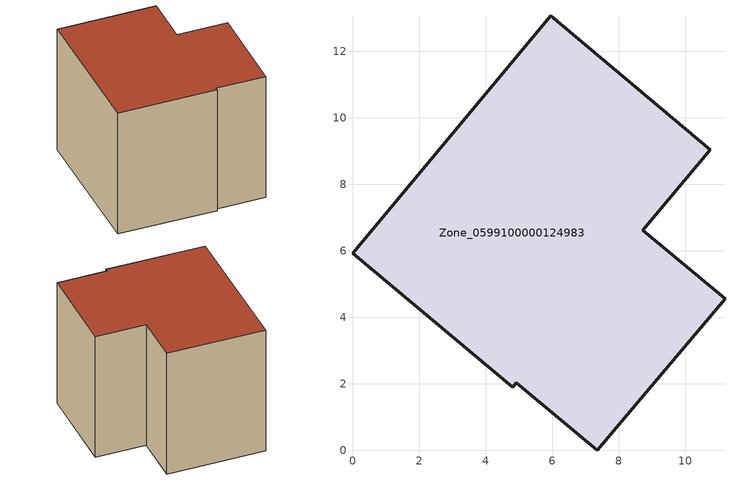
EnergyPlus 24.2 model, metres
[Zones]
Zone_0599100000124983
 floor ground (C_G): 4.82,1.9 0,5.93 5.96,13.06 10.76,9.04 8.73,6.61 11.2,4.55 7.36,0 4.93,2.03 z0
 wall outside (C_F): 0,5.93 4.82,1.9 4.93,2.03 7.36,0 11.2,4.55 8.73,6.61 10.76,9.04 5.96,13.06 0,5.93 z0:8.62
 roof outside (C_R): 10.76,9.04 5.96,13.06 0,5.93 4.82,1.9 4.93,2.03 7.36,0 11.2,4.55 8.73,6.61 z8.62
[BUILDING]
Pand.0599100000124983: North Axis=0; Terrain=City; Loads Convergence Tolerance Value=0.04; Temperature Convergence Tolerance Value=0.4; Solar Distribution=FullExterior; Maximum Number of Warmup Days=25; Minimum Number of Warmup Days=1
[Site:Location]
Rotterdam.The.Hague.AP_ZH_NLD Design_Conditions: Latitude=51.96; Longitude=4.45; Time Zone=1; Elevation=-4.5
[SITE:GROUNDTEMPERATURE:BUILDINGSURFACE]
18, 18, 18, 18, 18, 18, 18, 18, 18, 18, 18, 18
[MATERIAL] Thermal Absorptance=0.9; Solar Absorptance=0.7; Visible Absorptance=0.7
Name | Roughness | Thickness | Conductivity | Density | Specific Heat
G.TC.1946-1964 | MediumSmooth | 0.15 | 1 | 540 | 1210
F.TC.1946-1964 | Rough | 0.3 | 0.857143 | 1920 | 840
R.TC.1946-1964 | MediumRough | 0.2 | 0.235294 | 1500 | 1000
[CONSTRUCTION]
C_G: G.TC.1946-1964
C_F: F.TC.1946-1964
C_R: R.TC.1946-1964
[ZONE]
Zone_0599100000124983: Type=1; Multiplier=1; Ceiling Height=Autocalculate; Volume=Autocalculate; Floor Area=autocalculate; Part of Total Floor Area=Yes
[ZONEINFILTRATION:DESIGNFLOWRATE]
Infil_Zone_0599100000124983: Zone or ZoneList or Space or SpaceList=Zone_0599100000124983; Schedule=AlwaysOn; Design Flow Rate Calculation Method=Flow/Area; Flow Rate per Floor Area=0.003; Constant Term Coefficient=1; Temperature Term Coefficient=0; Velocity Term Coefficient=0; Velocity Squared Term Coefficient=0
[HVACTEMPLATE:ZONE:IDEALLOADSAIRSYSTEM]
Zone_0599100000124983: Maximum Heating Supply Air Temperature=50; Minimum Cooling Supply Air Temperature=13; Maximum Heating Supply Air Humidity Ratio=0.0156; Minimum Cooling Supply Air Humidity Ratio=0.0077; Heating Limit=NoLimit; Cooling Limit=NoLimit; Dehumidification Control Type=ConstantSensibleHeatRatio; Cooling Sensible Heat Ratio=0.7; Dehumidification Setpoint=60; Humidification Control Type=None; Humidification Setpoint=30; Outdoor Air Method=None; Outdoor Air Flow Rate per Person=0.00944; Outdoor Air Flow Rate per Zone Floor Area=0; Outdoor Air Flow Rate per Zone=0; Demand Controlled Ventilation Type=None; Outdoor Air Economizer Type=NoEconomizer; Heat Recovery Type=None; Sensible Heat Recovery Effectiveness=0.7; Latent Heat Recovery Effectiveness=0.65
[ZONECONTROL:THERMOSTAT]
ThermostatControl_Zone_0599100000124983: Zone or ZoneList=Zone_0599100000124983; Control Type Schedule=DualSetpointControlType; Control 1=Thermostat_Zone_0599100000124983; Temperature Difference Between Cutout And Setpoint=0
[THERMOSTATSETPOINT:DUALSETPOINT]
Thermostat_Zone_0599100000124983: Heating Setpoint Temperature Schedule=HeatingSetpoint_Zone_0599100000124983; Cooling Setpoint Temperature Schedule=CoolingSetpoint_Zone_0599100000124983
[SCHEDULE:COMPACT]
HeatingSetpoint_Zone_0599100000124983: Through: 12/31, For: AllDays, Until: 24:00, 21
CoolingSetpoint_Zone_0599100000124983: Through: 12/31, For: AllDays, Until: 24:00, 24
DualSetpointControlType: Through: 12/31, For: AllDays, Until: 24:00, 4
AlwaysOn: Through: 12/31, For: AllDays, Until: 24:00, 1
